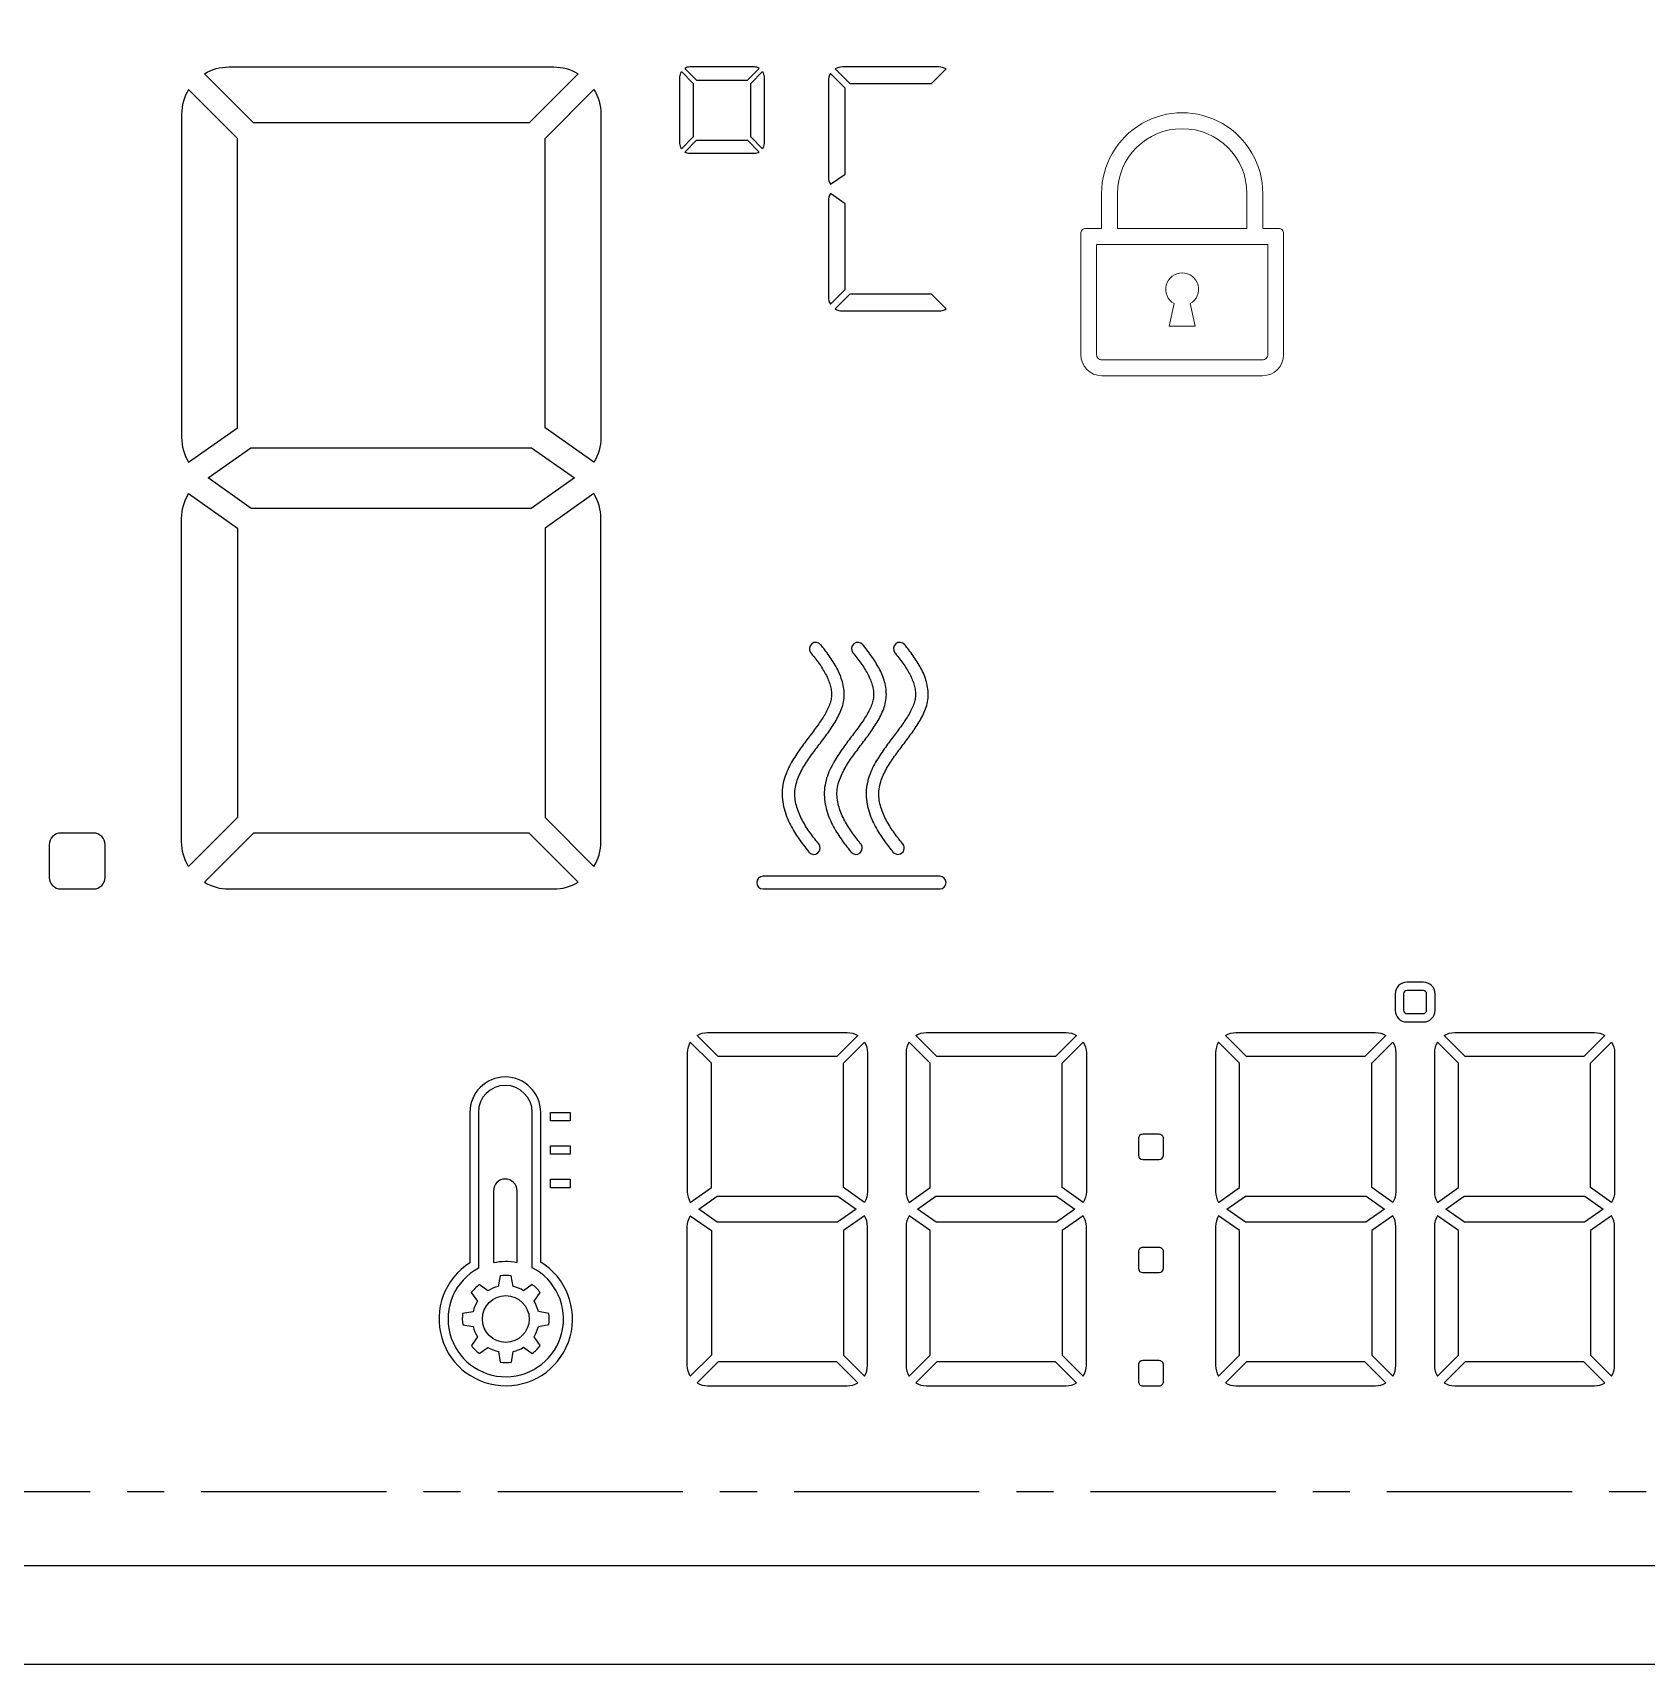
# Model space of a CAD drawing. Header units: millimetres. Extents: x 38 to 574, y 164 to 344.
# Drawn here: x 122.05 to 154.72, y 220.27 to 253.3 of the extents above; entities that cross this region are included whole.
import ezdxf

# ---------------------------------------------------------------- set-up
doc = ezdxf.new("R2010")
doc.units = ezdxf.units.MM
doc.header["$LTSCALE"] = 3
doc.linetypes.add('CENTER', pattern=[2, 1.25, -0.25, 0.25, -0.25])
doc.layers.get('0').update_dxf_attribs({"linetype": 'CONTINUOUS'})
doc.layers.add('DWG', color=7, linetype='CONTINUOUS')

# ---------------------------------------------------------------- blocks, each defined once
blk = doc.blocks.new('DWG')
at = {"layer": 'DWG'}
for points in [[(52.12755004742939, 32.19759675208206), (51.13809605805818, 31.20202759212691), (45.55413332114495, 31.20202759212691), (44.56467933177464, 32.19759675208206, -0.1360630608845372), (45.05637858589944, 32.33392482615932), (51.63585079330551, 32.33392482615932, -0.1360630608845555)], [(54.22064145446984, 32.23856636270415), (54.46049797591604, 31.99723840515662), (54.46049797591604, 30.91891438406998), (54.22064145446984, 30.67758642652228, -0.1390935998260435), (54.19073167634997, 30.78302302747545), (54.19073167634997, 32.13312976175098, -0.1390935998260432)], [(55.79458248774336, 32.30525730067347, 0.1360630608845261), (55.69118631647689, 32.33392482615301), (54.39152674075103, 32.33392482615301, 0.1360630608846109), (54.28813056948547, 32.30525730067347), (54.52774021691494, 32.06416678209274), (55.55496773169671, 32.06416164190205)], [(55.89197658300054, 32.13312976175098), (55.89197658300054, 30.78302302747545, -0.13909359982672), (55.86206680488158, 30.67758642652228), (55.62221028343265, 30.91891438406998), (55.62221028343265, 31.99723840515662), (55.86206680488158, 32.23856636270415, -0.1390935998262089)], [(57.2375743680459, 32.19936564475245, 0.1390935998266014), (57.19536903970584, 32.0505853246687), (57.19536903970584, 30.10804602120714, 0.1390935998260054), (57.2375743680459, 29.95926570112289), (57.53125751428706, 30.16578547818216), (57.53125070108035, 31.90388770984521)], [(59.57692537892126, 32.29347242558703, 0.1360630608846096), (59.43102428463772, 32.33392482616011), (57.47870854119628, 32.33392482616011, 0.1360630608846731), (57.33280744691365, 32.29347242558703), (57.62640646822911, 31.99805885997023), (59.28332635760671, 31.99805885997023)], [(45.23345019013595, 30.88466270529034), (44.24373565361111, 31.88044879529855, 0.1390935998263017), (44.1015000619791, 31.37904630223909), (44.1015000619791, 24.83252153960467, 0.1390935998262438), (44.24373565361111, 24.33111904654504), (45.23347315122646, 25.02710848268168)], [(51.45877918906899, 30.88466270529034), (52.44849372559202, 31.88044879529855, -0.1390935998262949), (52.59072931722494, 31.37904630223909), (52.59072931722585, 24.83252153960467, -0.1390935998262768), (52.44849372559202, 24.33111904654504), (51.45875622797848, 25.02710848268168)], [(55.79458248774336, 30.61089548855296, -0.1360630608845623), (55.69118631647689, 30.58222796307354), (54.39152674075103, 30.58222796307354, -0.1360630608846521), (54.28813056948547, 30.61089548855296), (54.52774021691494, 30.85198600713397), (55.55496773169671, 30.85199114732438)], [(57.2375743680459, 29.77121002391027, 0.1390935998266014), (57.19536903970584, 29.62242970382653), (57.19536903970584, 27.67989040036514, 0.139093599826153), (57.2375743680459, 27.53111008028105), (57.53125070108035, 27.82658801518846), (57.53125751428706, 29.56469024685163)], [(59.28332635760671, 27.73241686506339), (57.62640646822911, 27.73241686506339), (57.33280744691365, 27.43700329944659, 0.1360630608846731), (57.47870854119628, 27.3965508988735), (59.43102428463772, 27.3965508988735, 0.1360630608846096), (59.57692537892126, 27.43700329944659)], [(45.23347315122646, 23.00136578105679), (45.23345019013595, 17.14381155844814), (44.24373565361111, 16.14802546843987, -0.1390935998263017), (44.1015000619791, 16.64942796149933), (44.1015000619791, 23.1959527241338, -0.1390935998263017), (44.24373565361111, 23.69735521719326)], [(51.45875622797848, 23.00136578105679), (51.45877918906899, 17.14381155844814), (52.44849372559202, 16.14802546843987, 0.1390935998262949), (52.59072931722494, 16.64942796149933), (52.59072931722585, 23.1959527241338, 0.1390935998263176), (52.44849372559202, 23.69735521719326)], [(56.81273088576836, 18.35064680262684), (56.8340554360675, 18.38100742048164), (56.85561021052672, 18.41120500329987), (56.87736284309267, 18.44126034922959), (56.89928274198701, 18.4711938964449), (56.92134079334483, 18.50102575608258), (56.94350908812248, 18.53077575399129), (56.9657606681194, 18.560463478793), (56.98806928710928, 18.59010833439584), (57.01040918323451, 18.61972959542163), (57.03275485945414, 18.64934646494657), (57.05508086760892, 18.67897813246032), (57.07736200783529, 18.70864438518004), (57.09957104088244, 18.7383629035424), (57.12168260491489, 18.76815484253649), (57.14366884190076, 18.79803936090798), (57.16550122120771, 18.82803643386023), (57.18714986168925, 18.85816634546279), (57.20858324650635, 18.88844972595371), (57.22976791223846, 18.91890757853128), (57.25066810796034, 18.94956129181185), (57.27124541963622, 18.98043263280556), (57.29145835551026, 19.01154371373372), (57.31126188856069, 19.04291692390217), (57.33060698134977, 19.07457486228139), (57.3494399381816, 19.10654000249826), (57.36770194006931, 19.13883464950845), (57.38532833027875, 19.17148044941359), (57.40224786214549, 19.20449769854594), (57.41838248966087, 19.23790556050625), (57.43364588058648, 19.27171941276453), (57.44794376944719, 19.30595138607509), (57.46117398054594, 19.34061004975899), (57.47322520386479, 19.37569573442431), (57.48397839622794, 19.41120061620666), (57.49330766632283, 19.44710549589678), (57.50108274526337, 19.48337855591518), (57.50718798688831, 19.51996949934932), (57.51158744854092, 19.55680460047142), (57.51428105469859, 19.59380374373472), (57.5152845963994, 19.63088743059643), (57.51462878573511, 19.66797925891564), (57.51235767535763, 19.70500738337574), (57.5085265612579, 19.7419070117445), (57.50319964665141, 19.77862082802983), (57.49644763611013, 19.81509973558519), (57.48834543714383, 19.85130296725151), (57.47897009416829, 19.88719782394628), (57.4683990285921, 19.92275914048747), (57.45670861413328, 19.95796857526489), (57.4439730819422, 19.99281380798652), (57.43026372720487, 20.0272877122697), (57.41564837613532, 20.06138755157571), (57.40019106771797, 20.09511423033348), (57.38395190477877, 20.12847161980733), (57.36698703810634, 20.16146595795925), (57.34934873676139, 20.1941053483099), (57.33108553406691, 20.22639931729822), (57.31224241120344, 20.25835845478406), (57.2928610079689, 20.289994115262), (57.2729798463015, 20.32131817436942), (57.25263455705135, 20.3523428326983), (57.23185810330142, 20.38308045961458), (57.21068099615422, 20.41354346989681), (57.18913149900891, 20.44374422910181), (57.16723582040595, 20.47369498015479), (57.14501829296387, 20.50340778952875), (57.12250162595501, 20.532894395592), (57.09970668282949, 20.56216666940117), (57.0766532373309, 20.59123579356333), (57.05335965080667, 20.62011284442355), (57.03797680760454, 20.63888357923412, 1), (56.83900655891375, 20.47582506456274), (56.85375796000244, 20.45782483961909), (56.87575674673735, 20.43055295159178), (56.89743948444993, 20.40321221440161), (56.91878590901069, 20.37580006508608), (56.93977438929414, 20.34831468948641), (56.96038229422993, 20.32075452319134), (56.98058530311664, 20.29311914816299), (57.00035770205159, 20.26540892109387), (57.01967222109943, 20.23762522106904), (57.0384999720236, 20.2097705933985), (57.05681039739193, 20.18184891167942), (57.07457123972108, 20.15386555314842), (57.0917485363907, 20.12582758712574), (57.10830664990317, 20.09774397115211), (57.12420834329077, 20.06962574885989), (57.13941491245805, 20.04148623943638), (57.15388638818877, 20.01334120457983), (57.16758182230751, 19.98520897069329), (57.18045966324553, 19.95711049502836), (57.19247824530885, 19.9290693131864), (57.20359637737874, 19.90111136563075), (57.21377403708266, 19.8732646360512), (57.22297314591924, 19.84555856765371), (57.23115838778904, 19.81802321892104), (57.23829801100874, 19.79068813870384), (57.24436453197723, 19.76358097125677), (57.24933524231801, 19.73672584687012), (57.25319241754551, 19.71014167326268), (57.25592314339883, 19.68384050693089), (57.25751872095771, 19.65782625196596), (57.25797369096563, 19.63209371912905), (57.25728458514004, 19.60662932176581), (57.25544866024029, 19.58141121472471), (57.25246281203636, 19.55641178771708), (57.2483113478429, 19.53153054617667), (57.24293279786889, 19.506438007886), (57.23628643377378, 19.48085863235247), (57.22839110533732, 19.4547898433562), (57.21928902485888, 19.42829023273532), (57.2090313866529, 19.4014187013488), (57.1976761907963, 19.37423211700195), (57.18528493616213, 19.34678107053782), (57.17192169344798, 19.31911155244933), (57.15765108407777, 19.29126348498443), (57.14253618842395, 19.26326921881747), (57.12663847681688, 19.23515559864677), (57.11001674726413, 19.20694357009756), (57.09272686695567, 19.17864895443518), (57.0748216766433, 19.15028314226964), (57.05635083062498, 19.12185342830514), (57.03736096027478, 19.0933636638365), (57.01789577934142, 19.06481464528952), (56.99799626296954, 19.03620449190498), (56.97770085267621, 19.00752896363861), (56.95704567529356, 18.97878172340711), (56.93606476825062, 18.94995454931131), (56.91479030532173, 18.92103750094969), (56.89325281815491, 18.8920190424256), (56.87148183603767, 18.86288669206857), (56.84950402748291, 18.83362431069224), (56.82729619626207, 18.80414949072457), (56.80505326336697, 18.77466889078039), (56.78260126985879, 18.74489900403478), (56.76006223683635, 18.71494796225448), (56.73744606718083, 18.6847738073929), (56.71477791104189, 18.65435299223657), (56.69208325279669, 18.62366016954337), (56.66938817515711, 18.59266804766571), (56.64671965008165, 18.56134722427532), (56.62410586325859, 18.5296659973759), (56.60157658232038, 18.49759015617349), (56.57916357862996, 18.46508275249198), (56.55690111664626, 18.43210385794157), (56.53482652572256, 18.39861031261864), (56.51298087324085, 18.36455547685574), (56.49140975991213, 18.32988900190367), (56.47016426265782, 18.29455664690101), (56.44930205058427, 18.25850017801548), (56.42888870229581, 18.22165740629873), (56.40899924878158, 18.18396244161789), (56.38971995824886, 18.14534627211975), (56.37115035859551, 18.10573781374643), (56.35340545944928, 18.06506562234449), (56.33661807352746, 18.0232605030003), (56.32094104333282, 17.98025928844601), (56.30654904398671, 17.93601006652358), (56.29363945995647, 17.89047910712492), (56.28243256755104, 17.84366349140674), (56.27319637968503, 17.79576009442559), (56.26615494531961, 17.74723930506389), (56.26137552725868, 17.6984927767665), (56.25884906122701, 17.6497232820833), (56.25853281611853, 17.60111274660693), (56.26035561296885, 17.55282871113468), (56.26422269679279, 17.50501844717883), (56.2700214932911, 17.45780604285272), (56.2776275158767, 17.41129111288751), (56.28691004915618, 17.3655484994527), (56.29773677267531, 17.32063099813394), (56.30997748627215, 17.27657196736794), (56.32350186036456, 17.23340314790539), (56.33820364799067, 17.19108963530186), (56.35396877182211, 17.14963803810991), (56.37069645480824, 17.10903053137184), (56.38829498239738, 17.06924227440004), (56.40668132751671, 17.03024373303685), (56.42578065127418, 16.99200235103609), (56.44552545231818, 16.95448427906166), (56.46585521716315, 16.91765469982761), (56.48671559126433, 16.88147887881576), (56.5080577684048, 16.84592261499097), (56.52983788887468, 16.81095260186856), (56.55201647875037, 16.77653668093615), (56.57455794981888, 16.74264398946616), (56.59743014326068, 16.70924505260024), (56.62060392636977, 16.67631181887566), (56.64405283485121, 16.64381765971513), (56.66775275731743, 16.61173734242414), (56.69168165729752, 16.58004698551065), (56.71581932905974, 16.54872400179028), (56.74014718297349, 16.51774703431204), (56.76464805673731, 16.48709588854859), (56.78930604936522, 16.45675146306922), (56.80144300976917, 16.4420425496013, 1), (56.99986434880242, 16.60576857467822), (56.988341875076, 16.61973278509953), (56.96494468882338, 16.64852564692836), (56.9417796549651, 16.67750562683608), (56.91886458775025, 16.70668367494306), (56.89621853430344, 16.73607101480223), (56.87386189819426, 16.76567913628833), (56.85181657446537, 16.795519781591), (56.83010609680514, 16.82560492253094), (56.80875579755138, 16.85594672697908), (56.78779298088011, 16.8865575117448), (56.76724710926101, 16.91744967870272), (56.74715000270498, 16.94863563029202), (56.72753604896934, 16.98012766085844), (56.70844242660496, 17.01193781169968), (56.68990932583893, 17.04407770204097), (56.67198017830742, 17.07655830202242), (56.65470187382925, 17.10938966201297), (56.63812492297257, 17.14258065443448), (56.62230378740605, 17.17613823239873), (56.60729669217835, 17.2100675573559), (56.59316589576065, 17.24437095796333), (56.57997762255491, 17.27904718343427), (56.56780162796531, 17.31409115997138), (56.55671579844966, 17.34947632231945), (56.54678496057477, 17.38522122297474), (56.53809176768755, 17.42128721304306), (56.53071367432403, 17.45764509751922), (56.52472687410136, 17.4942576095076), (56.52020424195689, 17.5310797910609), (56.51721330784767, 17.56805787472587), (56.51581376805188, 17.60513026113767), (56.51605511636444, 17.64222829156529), (56.51797440902374, 17.67927724927813), (56.52159443677101, 17.71619885412582), (56.52692244883474, 17.75291287255214), (56.53394601983746, 17.78934055406683), (56.54258291974475, 17.82542029610602), (56.55270295088758, 17.86111274955908), (56.56417792677439, 17.89639337613261), (56.5768854379794, 17.93124936664839), (56.59071055850109, 17.96567764607386), (56.60554666463577, 17.99968273922326), (56.62129568072578, 18.03327496845151), (56.63786792122846, 18.0664689517626), (56.65518167492519, 18.09928238897487), (56.67316263978682, 18.13173510443693), (56.69174328604367, 18.16384830946498), (56.71086219816334, 18.19564404397613), (56.73046342952694, 18.22714476374506), (56.75049588893944, 18.25837304204174), (56.77091276960982, 18.28935136098175), (56.79167102398605, 18.32010197080115)], [(58.03827527062276, 19.34678107053782), (58.02491202790952, 19.31911155244933), (58.0106414185384, 19.29126348498443), (57.99552652288548, 19.26326921881747), (57.97962881127751, 19.23515559864677), (57.96300708172475, 19.20694357009756), (57.9457172014163, 19.17864895443518), (57.92781201110483, 19.15028314226964), (57.90934116508652, 19.12185342830514), (57.89035129473632, 19.0933636638365), (57.87088611380113, 19.06481464528952), (57.85098659743107, 19.03620449190498), (57.83069118713775, 19.00752896363861), (57.81003600975509, 18.97878172340711), (57.78905510271215, 18.94995454931131), (57.76778063978236, 18.92103750094969), (57.74624315261644, 18.8920190424256), (57.72447217049921, 18.86288669206857), (57.70249436194445, 18.83362431069224), (57.6802865307227, 18.80414949072457), (57.65804359782942, 18.77466889078039), (57.63559160432033, 18.74489900403478), (57.61305257129698, 18.71494796225448), (57.59043640164236, 18.6847738073929), (57.56776824550252, 18.65435299223657), (57.54507358725823, 18.62366016954337), (57.52237850961865, 18.59266804766571), (57.49970998454228, 18.56134722427532), (57.47709619772013, 18.5296659973759), (57.454566916781, 18.49759015617349), (57.43215391309241, 18.46508275249198), (57.40989145110689, 18.43210385794157), (57.38781686018228, 18.39861031261864), (57.36597120770239, 18.36455547685574), (57.34440009437458, 18.32988900190367), (57.32315459711936, 18.29455664690101), (57.3022923850458, 18.25850017801548), (57.28187903675826, 18.22165740629873), (57.26198958324221, 18.18396244161789), (57.24271029270858, 18.14534627211975), (57.22414069305614, 18.10573781374643), (57.20639579391081, 18.06506562234449), (57.18960840798809, 18.0232605030003), (57.17393137779436, 17.98025928844601), (57.15953937844824, 17.93601006652358), (57.14662979441891, 17.89047910712492), (57.13542290201167, 17.84366349140674), (57.12618671414566, 17.79576009442559), (57.11914527978115, 17.74723930506389), (57.11436586172022, 17.6984927767665), (57.11183939568855, 17.6497232820833), (57.11152315058007, 17.60111274660693), (57.11334594742948, 17.55282871113468), (57.11721303125341, 17.50501844717883), (57.12301182775263, 17.45780604285272), (57.13061785033824, 17.41129111288751), (57.1399003836168, 17.3655484994527), (57.15072710713685, 17.32063099813394), (57.16296782073459, 17.27657196736794), (57.1764921948261, 17.23340314790539), (57.19119398245039, 17.19108963530186), (57.20695910628183, 17.14963803810991), (57.22368678926978, 17.10903053137184), (57.24128531685892, 17.06924227440004), (57.25967166197825, 17.03024373303685), (57.27877098573481, 16.99200235103609), (57.29851578677972, 16.95448427906166), (57.31884555162469, 16.91765469982761), (57.33970592572496, 16.88147887881576), (57.36104810286542, 16.84592261499097), (57.3828282233344, 16.81095260186856), (57.405006813211, 16.77653668093615), (57.42754828428042, 16.74264398946616), (57.45042047772131, 16.70924505260024), (57.4735942608304, 16.67631181887566), (57.49704316931184, 16.64381765971513), (57.52074309177897, 16.61173734242414), (57.54467199175906, 16.58004698551065), (57.56880966352037, 16.54872400179028), (57.59313751743503, 16.51774703431204), (57.61763839119885, 16.48709588854859), (57.64229638382585, 16.45675146306922), (57.65443334423071, 16.4420425496013, 1), (57.85285468326214, 16.60576857467822), (57.84133220953754, 16.61973278509953), (57.81793502328492, 16.64852564692836), (57.79476998942573, 16.67750562683608), (57.7718549222127, 16.70668367494306), (57.74920886876407, 16.73607101480223), (57.7268522326558, 16.76567913628833), (57.70480690892782, 16.795519781591), (57.68309643126668, 16.82560492253094), (57.66174613201292, 16.85594672697908), (57.64078331534165, 16.8865575117448), (57.62023744372254, 16.91744967870272), (57.60014033716561, 16.94863563029202), (57.58052638342906, 16.98012766085844), (57.5614327610665, 17.01193781169968), (57.54289966030137, 17.04407770204097), (57.52497051276896, 17.07655830202242), (57.50769220828988, 17.10938966201297), (57.4911152574341, 17.14258065443448), (57.47529412186759, 17.17613823239873), (57.46028702663989, 17.2100675573559), (57.44615623022219, 17.24437095796333), (57.43296795701735, 17.27904718343427), (57.42079196242503, 17.31409115997138), (57.40970613291211, 17.34947632231945), (57.39977529503631, 17.38522122297474), (57.39108210214908, 17.42128721304306), (57.38370400878557, 17.45764509751922), (57.37771720856381, 17.4942576095076), (57.37319457641752, 17.5310797910609), (57.37020364230921, 17.56805787472587), (57.36880410251342, 17.60513026113767), (57.36904545082416, 17.64222829156529), (57.37096474348436, 17.67927724927813), (57.37458477123346, 17.71619885412582), (57.37991278329628, 17.75291287255214), (57.386936354299, 17.78934055406683), (57.39557325420628, 17.82542029610602), (57.40569328534912, 17.86111274955908), (57.41716826123593, 17.89639337613261), (57.42987577244185, 17.93124936664839), (57.44370089296262, 17.96567764607386), (57.4585369990973, 17.99968273922326), (57.47428601518732, 18.03327496845151), (57.49085825569091, 18.0664689517626), (57.50817200938673, 18.09928238897487), (57.52615297424836, 18.13173510443693), (57.54473362050521, 18.16384830946498), (57.56385253262397, 18.19564404397613), (57.58345376398847, 18.22714476374506), (57.60348622340007, 18.25837304204174), (57.62390310407136, 18.28935136098175), (57.64466135844759, 18.32010197080115), (57.66572122022899, 18.35064680262684), (57.68704577052904, 18.38100742048164), (57.70860054498826, 18.41120500329987), (57.7303531775533, 18.44126034922959), (57.75227307644855, 18.4711938964449), (57.77433112780636, 18.50102575608258), (57.79649942258311, 18.53077575399129), (57.81875100258185, 18.560463478793), (57.84105962156991, 18.59010833439584), (57.86339951769696, 18.61972959542163), (57.88574519391477, 18.64934646494657), (57.90807120207046, 18.67897813246032), (57.93035234229683, 18.70864438518004), (57.95256137534398, 18.7383629035424), (57.97467293937552, 18.76815484253649), (57.9966591763623, 18.79803936090798), (58.01849155566833, 18.82803643386023), (58.04014019615079, 18.85816634546279), (58.06157358096698, 18.88844972595371), (58.0827582467, 18.91890757853128), (58.10365844242187, 18.94956129181185), (58.12423575409593, 18.98043263280556), (58.1444486899718, 19.01154371373372), (58.16425222302223, 19.04291692390217), (58.1835973158104, 19.07457486228139), (58.20243027264314, 19.10654000249826), (58.22069227453085, 19.13883464950845), (58.23831866474029, 19.17148044941359), (58.25523819660611, 19.20449769854594), (58.27137282412241, 19.23790556050625), (58.28663621504711, 19.27171941276453), (58.30093410390873, 19.30595138607509), (58.31416431500747, 19.34061004975899), (58.32621553832541, 19.37569573442431), (58.33696873068857, 19.41120061620666), (58.34629800078437, 19.44710549589678), (58.35407307972491, 19.48337855591518), (58.36017832134894, 19.51996949934932), (58.36457778300155, 19.55680460047142), (58.36727138915921, 19.59380374373472), (58.36827493086184, 19.63088743059643), (58.36761912019665, 19.66797925891564), (58.36534800981826, 19.70500738337574), (58.36151689571852, 19.7419070117445), (58.35618998111295, 19.77862082802983), (58.34943797056985, 19.81509973558519), (58.34133577160446, 19.85130296725151), (58.33196042862892, 19.88719782394628), (58.32138936305364, 19.92275914048747), (58.30969894859572, 19.95796857526489), (58.29696341640465, 19.99281380798652), (58.28325406166641, 20.0272877122697), (58.26863871059595, 20.06138755157571), (58.25318140217951, 20.09511423033348), (58.23694223924031, 20.12847161980733), (58.21997737256788, 20.16146595795925), (58.20233907122201, 20.1941053483099), (58.18407586852754, 20.22639931729822), (58.16523274566498, 20.25835845478406), (58.14585134243043, 20.289994115262), (58.12597018076303, 20.32131817436942), (58.1056248915138, 20.3523428326983), (58.08484843776296, 20.38308045961458), (58.06367133061576, 20.41354346989681), (58.04212183346954, 20.44374422910181), (58.02022615486658, 20.47369498015479), (57.99800862742541, 20.50340778952875), (57.97549196041655, 20.532894395592), (57.95269701729012, 20.56216666940117), (57.92964357179062, 20.59123579356333), (57.90634998526821, 20.62011284442355), (57.89096714206607, 20.63888357923412, 1), (57.69199689337529, 20.47582506456274), (57.70674829446398, 20.45782483961909), (57.72874708119889, 20.43055295159178), (57.75042981891056, 20.40321221440161), (57.77177624347223, 20.37580006508608), (57.79276472375568, 20.34831468948641), (57.81337262869147, 20.32075452319134), (57.83357563757909, 20.29311914816299), (57.85334803651313, 20.26540892109387), (57.87266255556096, 20.23762522106904), (57.89149030648332, 20.2097705933985), (57.90980073185256, 20.18184891167942), (57.92756157418262, 20.15386555314842), (57.94473887085314, 20.12582758712574), (57.9612969843638, 20.09774397115211), (57.97719867775231, 20.06962574885989), (57.99240524691868, 20.04148623943638), (58.00687672264939, 20.01334120457983), (58.02057215676905, 19.98520897069329), (58.03344999770707, 19.95711049502836), (58.04546857976948, 19.9290693131864), (58.05658671184028, 19.90111136563075), (58.0667643715442, 19.8732646360512), (58.07596348037987, 19.84555856765371), (58.08414872225148, 19.81802321892104), (58.09128834546937, 19.79068813870384), (58.09735486643876, 19.76358097125677), (58.10232557677864, 19.73672584687012), (58.10618275200704, 19.71014167326268), (58.10891347785946, 19.68384050693089), (58.11050905541742, 19.65782625196596), (58.11096402542717, 19.63209371912905), (58.11027491960067, 19.60662932176581), (58.10843899470183, 19.58141121472471), (58.10545314649789, 19.55641178771708), (58.10130168230535, 19.53153054617667), (58.09592313233043, 19.506438007886), (58.08927676823441, 19.48085863235247), (58.08138143979704, 19.4547898433562), (58.07227935932042, 19.42829023273532), (58.06202172111443, 19.4014187013488), (58.05066652525784, 19.37423211700195)], [(58.51389233400459, 18.35082938750747), (58.53521688430556, 18.38119000536273), (58.55677165876386, 18.41138758818084), (58.5785242913289, 18.4414429341104), (58.60044419022324, 18.47137648132582), (58.62250224158106, 18.50120834096339), (58.64467053635872, 18.53095833887204), (58.66692211635745, 18.56064606367374), (58.68923073534552, 18.59029091927692), (58.71157063147166, 18.61991218030244), (58.73391630769038, 18.64952904982738), (58.75624231584516, 18.67916071734146), (58.77852345607243, 18.70882697006084), (58.80073248911958, 18.73854548842331), (58.82284405315113, 18.76833742741758), (58.84483029013791, 18.79822194578878), (58.86666266944394, 18.82821901874115), (58.8883113099273, 18.8583489303436), (58.90974469474349, 18.88863231083451), (58.9309293604756, 18.91909016341225), (58.95182955619839, 18.94974387669259), (58.97240686787245, 18.98061521768653), (58.9926198037474, 19.01172629861463), (59.01242333679784, 19.0430995087828), (59.03176842958692, 19.07475744716237), (59.05060138641784, 19.10672258737907), (59.06886338830554, 19.13901723438903), (59.0864897785159, 19.17166303429451), (59.10340931038081, 19.20468028342702), (59.11954393789802, 19.23808814538705), (59.13480732882272, 19.27190199764533), (59.14910521768525, 19.3061339709559), (59.16233542878308, 19.34079263463991), (59.17438665210102, 19.37587831930523), (59.18513984446508, 19.41138320108757), (59.19446911455998, 19.44728808077741), (59.20224419350052, 19.48356114079598), (59.20834943512455, 19.5201520842304), (59.21274889677807, 19.5569871853524), (59.21544250293573, 19.59398632861587), (59.21644604463563, 19.63107001547735), (59.21579023397226, 19.66816184379661), (59.21351912359387, 19.70518996825655), (59.20968800949504, 19.74208959662548), (59.20436109488855, 19.77880341291075), (59.19760908434637, 19.81528232046617), (59.18950688538007, 19.85148555213249), (59.18013154240543, 19.8873804088272), (59.16956047682925, 19.9229417253681), (59.15787006237042, 19.9581511601458), (59.14513453018026, 19.99299639286744), (59.13142517544293, 20.02747029715033), (59.11680982437156, 20.06157013645662), (59.10135251595511, 20.09529681521423), (59.08511335301591, 20.12865420468813), (59.06814848634349, 20.16164854284017), (59.05051018499853, 20.19428793319082), (59.03224698230315, 20.22658190217902), (59.01340385944059, 20.25854103966469), (58.99402245620604, 20.29017670014298), (58.97414129453864, 20.32150075925006), (58.9537960052885, 20.35252541757905), (58.93301955153765, 20.38326304449549), (58.91184244439137, 20.41372605477761), (58.89029294724514, 20.44392681398256), (58.86839726864309, 20.47387756503559), (58.8461797412001, 20.50359037440984), (58.82366307419215, 20.53307698047291), (58.80086813106573, 20.56234925428197), (58.77781468556623, 20.59141837844408), (58.75452109904381, 20.62029542930418), (58.73913825584168, 20.63906616411504, 1), (58.54016800715181, 20.47600764944349), (58.55491940823958, 20.45800742450001), (58.57691819497541, 20.43073553647275), (58.59860093268526, 20.40339479928235), (58.61994735724784, 20.37598264996734), (58.64093583753129, 20.34849727436699), (58.66154374246798, 20.32093710807209), (58.68174675135378, 20.29330173304396), (58.70151915028964, 20.26559150597478), (58.72083366933657, 20.23780780594996), (58.73966142025893, 20.20995317827931), (58.75797184562907, 20.1820314965604), (58.77573268795913, 20.15404813802968), (58.79290998462875, 20.12601017200637), (58.80946809814031, 20.09792655603292), (58.82536979152792, 20.0698083337407), (58.84057636069429, 20.0416688243173), (58.85504783642591, 20.01352378946063), (58.86874327054556, 19.98539155557421), (58.88162111148267, 19.95729307990916), (58.89363969354599, 19.92925189806721), (58.9047578256168, 19.9012939505115), (58.9149354853198, 19.87344722093212), (58.92413459415638, 19.8457411525348), (58.93231983602618, 19.81820580380179), (58.93945945924497, 19.79087072358448), (58.94552598021437, 19.76376355613803), (58.95049669055425, 19.73690843175109), (58.95435386578174, 19.71032425814366), (58.95708459163416, 19.68402309181198), (58.95868016919394, 19.65800883684688), (58.95913513920186, 19.63227630400968), (58.95844603337719, 19.60681190664678), (58.95661010847653, 19.58159379960534), (58.95362426027441, 19.55659437259783), (58.94947279608095, 19.53171313105764), (58.94409424610603, 19.50662059276681), (58.93744788201002, 19.48104121723338), (58.92955255357356, 19.454972428237), (58.92045047309603, 19.42847281761624), (58.91019283489004, 19.40160128622972), (58.89883763903345, 19.37441470188304), (58.88644638439837, 19.34696365541862), (58.87308314168604, 19.31929413733042), (58.85881253231491, 19.29144606986523), (58.84369763666109, 19.26345180369827), (58.82779992505402, 19.23533818352757), (58.81117819550036, 19.20712615497871), (58.79388831519191, 19.17883153931626), (58.77598312488135, 19.15046572715056), (58.75751227886212, 19.12203601318595), (58.73852240851193, 19.09354624871725), (58.71905722757765, 19.06499723017026), (58.69915771120668, 19.0363870767859), (58.67886230091244, 19.00771154851958), (58.65820712353161, 18.97896430828803), (58.63722621648776, 18.95013713419223), (58.61595175355887, 18.92122008583033), (58.59441426639205, 18.89220162730652), (58.57264328427482, 18.86306927694937), (58.55066547572005, 18.83380689557322), (58.5284576444983, 18.80433207560537), (58.50621471160412, 18.77485147566114), (58.48376271809593, 18.74508158891587), (58.46122368507349, 18.71513054713512), (58.43860751541797, 18.68495639227399), (58.41593935927904, 18.65453557711737), (58.39324470103475, 18.62384275442429), (58.37054962339334, 18.59285063254646), (58.34788109831879, 18.5615298091563), (58.32526731149574, 18.5298485822567), (58.30273803055661, 18.4977727410544), (58.28032502686801, 18.46526533737278), (58.2580625648834, 18.43228644282254), (58.2359879739588, 18.39879289749945), (58.21414232147799, 18.36473806173638), (58.19257120814927, 18.33007158678475), (58.17132571089496, 18.29473923178193), (58.15046349882141, 18.25868276289611), (58.13005015053386, 18.22183999117948), (58.11016069701782, 18.18414502649864), (58.09088140648419, 18.14552885700056), (58.07231180683175, 18.10592039862706), (58.05456690768551, 18.06524820722541), (58.03777952176461, 18.02344308788111), (58.02210249156997, 17.98044187332681), (58.00771049222294, 17.93619265140421), (57.99480090819361, 17.89066169200584), (57.98359401578728, 17.84384607628772), (57.97435782792218, 17.79594267930651), (57.96731639355676, 17.74742188994486), (57.96253697549582, 17.69867536164725), (57.96001050946415, 17.64990586696445), (57.95969426435568, 17.60129533148785), (57.961517061206, 17.55301129601548), (57.96538414502993, 17.50520103205957), (57.97118294152915, 17.45798862773336), (57.97878896411294, 17.41147369776826), (57.98807149739241, 17.36573108433333), (57.99889822091245, 17.32081358301457), (58.0111389345102, 17.27675455224869), (58.02466330860261, 17.2335857327862), (58.0393650962269, 17.19127222018278), (58.05513022005835, 17.14982062299089), (58.07185790304538, 17.10921311625293), (58.08945643063544, 17.06942485928101), (58.10784277575294, 17.03042631791783), (58.12694209951133, 16.9921849359169), (58.14668690055532, 16.95466686394241), (58.16701666539939, 16.91783728470858), (58.18787703950147, 16.88166146369673), (58.20921921664103, 16.84610519987194), (58.23099933711092, 16.81113518674954), (58.25317792698752, 16.77671926581695), (58.27571939805694, 16.74282657434708), (58.29859159149782, 16.70942763748104), (58.32176537460691, 16.67649440375641), (58.34521428308835, 16.64400024459576), (58.36891420555366, 16.61191992730494), (58.39284310553558, 16.58022957039157), (58.41698077729689, 16.54890658667108), (58.44130863120972, 16.51792961919278), (58.46580950497537, 16.48727847342957), (58.49046749760237, 16.45693404794986), (58.50260445800723, 16.44222513448204, 1), (58.70102579703871, 16.60595115955903), (58.68950332331224, 16.61991536998016), (58.66610613705961, 16.64870823180934), (58.64294110320225, 16.67768821171688), (58.62002603598739, 16.70686625982404), (58.59737998253968, 16.73625359968304), (58.57502334643141, 16.7658617211689), (58.55297802270252, 16.79570236647209), (58.53126754504228, 16.82578750741192), (58.50991724578853, 16.85612931186006), (58.48895442911726, 16.8867400966256), (58.46840855749815, 16.9176322635837), (58.44831145094213, 16.94881821517276), (58.42869749720558, 16.98031024573942), (58.40960387484211, 17.01212039658066), (58.39107077407698, 17.04426028692177), (58.37314162654457, 17.07674088690322), (58.35586332206549, 17.10957224689372), (58.33928637121062, 17.1427632393154), (58.3234652356432, 17.17632081727947), (58.3084581404155, 17.21025014223699), (58.29432734399779, 17.24455354284424), (58.28113907079296, 17.27922976831553), (58.26896307620154, 17.31427374485202), (58.2578772466868, 17.34965890720071), (58.247946408811, 17.38540380785565), (58.23925321592469, 17.42146979792386), (58.23187512256209, 17.45782768239985), (58.22588832233942, 17.4944401943884), (58.22136569019312, 17.53126237594154), (58.21837475608481, 17.5682404596065), (58.21697521628903, 17.60531284601848), (58.21721656460068, 17.64241087644609), (58.21913585726088, 17.67945983415905), (58.22275588500725, 17.71638143900674), (58.22808389707097, 17.75309545743312), (58.23510746807369, 17.78952313894808), (58.24374436798189, 17.82560288098699), (58.25386439912472, 17.86129533443989), (58.26533937501245, 17.89657596101335), (58.27804688621654, 17.93143195152919), (58.29187200673732, 17.96586023095466), (58.30670811287382, 17.99986532410401), (58.32245712896292, 18.03345755333231), (58.33902936946561, 18.06665153664358), (58.35634312316324, 18.09946497385579), (58.37432408802306, 18.1319176893179), (58.39290473428082, 18.16403089434607), (58.41202364639958, 18.19582662885693), (58.43162487776317, 18.22732734862586), (58.45165733717658, 18.25855562692254), (58.47207421784697, 18.28953394586256), (58.4928324722232, 18.32028455568212)], [(42.31688032590318, 16.82658075356647), (41.65660693938389, 16.82658075356647, 0.4142135623730774), (41.42079501562785, 16.59076882981014), (41.42079501562785, 15.93049544329091, 0.4142135623728834), (41.65660693938389, 15.69468351953424), (42.31688032590318, 15.69468351953424, 0.4142135623729364), (42.55269224966014, 15.93049544329091), (42.55269224966014, 16.59076882981014, 0.4142135623730951)], [(51.13809605805818, 16.82644667161134), (45.55413332114495, 16.82644667161134), (44.56467933177464, 15.83087751165624, 0.1360630608844277), (45.05637858589944, 15.69454943757893), (51.63585079330551, 15.69454943757893, 0.1360630608844461), (52.12755004742939, 15.83087751165624)], [(59.44790832436411, 15.69454795977634, 1), (59.44790832436411, 15.95258280779211), (55.873110026625, 15.95258280779211, 1), (55.873110026625, 15.69454795977634)], [(69.47537756403653, 13.57246340394443, 0.4142135623729895), (69.23886527277682, 13.80897569520562), (68.90522854333813, 13.80897569520562, 0.4142135623731656), (68.66871625208023, 13.57246340394533), (68.66871625208023, 13.23882667450931, 0.414213562372356), (68.90522854333904, 13.00231438324857), (69.23886527277864, 13.00231438324846, 0.4142135623727431), (69.47537756403653, 13.23882667450869)], [(68.83867414000451, 13.57246340394533), (68.83867414000451, 13.23882667450823, 0.4142135623720946), (68.90522854333904, 13.17227227117371), (69.23886527277682, 13.17227227117354, 0.4142135623715941), (69.30541967611043, 13.23882667450869), (69.30541967611043, 13.57246340394533, 0.4142135623733453), (69.23886527277682, 13.63901780728037), (68.90522854333904, 13.63901780728025, 0.4142135623728448)], [(54.33864176325915, 12.3794961238255), (54.33864176325915, 9.566045838522882, 0.1390935998263853), (54.39976927447697, 9.350561892719838), (54.82512125067842, 9.649671992912602), (54.82511138286554, 12.16702863575853), (54.39976927447697, 12.59498006962781, 0.1390935998263352)], [(57.78793637989293, 12.73127834113086), (57.36270624488043, 12.3034201356441), (54.96292893937607, 12.3034201356441), (54.53769880436266, 12.73127834113086, -0.1360630608844148), (54.7490126627772, 12.78986702334214), (57.57662252147929, 12.78986702334214, -0.136063060884534)], [(57.92586590977862, 12.59498006962781, -0.1390935998263552), (57.98699342099553, 12.3794961238255), (57.98699342099735, 9.566045838522882, -0.139093599826435), (57.92586590977862, 9.350561892719838), (57.50051393357808, 9.649671992912602), (57.50052380139186, 12.16702863575853)], [(58.82954602284826, 12.59498006962781, 0.1390935998261462), (58.76841851163135, 12.37949612382516), (58.76841851163135, 9.566045838522598, 0.1390935998264656), (58.82954602284826, 9.350561892719668), (59.25489799904972, 9.649671992912147), (59.25488813123684, 12.16702863575807)], [(61.79248299325172, 12.30342013564393), (59.39270568774737, 12.30342013564393), (58.96747555273396, 12.73127834113052, -0.13606306088434), (59.17878941115032, 12.78986702334214), (62.00639926985059, 12.78986702334214, -0.1360630608843841), (62.21771312826604, 12.73127834113052)], [(62.35564265815083, 12.59498006962781, -0.1390935998261288), (62.41677016936865, 12.37949612382516), (62.41677016936865, 9.566045838522598, -0.139093599826452), (62.35564265815083, 9.350561892719668), (61.93029068195028, 9.649671992912147), (61.93030054976407, 12.16702863575807)], [(65.09411021622054, 12.59498006962781, 0.1390935998261288), (65.03298270500272, 12.37949612382516), (65.03298270500272, 9.566045838522598, 0.139093599826452), (65.09411021622054, 9.350561892719668), (65.519462192422, 9.649671992912147), (65.51945232460821, 12.16702863575807)], [(68.057047186624, 12.30342013564393), (65.65726988112056, 12.30342013564393), (65.23203974610624, 12.73127834113052, -0.1360630608843841), (65.44335360452169, 12.78986702334214), (68.27096346322287, 12.78986702334214, -0.1360630608844761), (68.4822773216365, 12.73127834113052)], [(68.6202068515222, 12.59498006962781, -0.1390935998261462), (68.68133436273911, 12.37949612382516), (68.68133436274002, 9.566045838522598, -0.139093599826452), (68.6202068515222, 9.350561892719668), (68.19485487532165, 9.649671992912147), (68.19486474313635, 12.16702863575807)], [(69.52388696459184, 12.59498006962781, 0.1390935998263787), (69.46275945337584, 12.37949612382471), (69.46275945337584, 9.566045838522598, 0.1390935998263787), (69.52388696459184, 9.350561892719497), (69.9492389407933, 9.649671992911976), (69.94922907298042, 12.1670286357579)], [(72.4868239349953, 12.30342013564359), (70.08704662949185, 12.30342013564359), (69.66181649447844, 12.73127834113052, -0.1360630608844148), (69.87313035289299, 12.7898670233418), (72.70074021159417, 12.7898670233418, -0.136063060884371), (72.91205407000962, 12.73127834113052)], [(73.04998359989531, 12.59498006962781, -0.1390935998263613), (73.11111111111222, 12.37949612382471), (73.11111111111222, 9.566045838522598, -0.1390935998263613), (73.04998359989531, 9.350561892719497), (72.62463162369477, 9.649671992911976), (72.62464149150674, 12.1670286357579)], [(49.93747046161025, 8.130192213828366, 3.486321556819798), (51.3700971418466, 8.142182842134787), (51.3700971418466, 11.17288057884696, 1), (49.93747049697686, 11.17288057884696)], [(50.10856646390221, 8.018960889129858, 4.039611089484819), (51.19900117491397, 8.02907775297291), (51.19900117491397, 11.17288057884696, 1), (50.10856646390857, 11.17288057884696)], [(63.47025893314367, 10.64111623096352), (63.47025893314367, 10.30747950152653, 0.4142135623729055), (63.55805807246816, 10.21968036220125), (63.89169480190594, 10.21968036220125, 0.4142135623729055), (63.97949394123043, 10.30747950152653), (63.97949394123043, 10.64111623096352, 0.4142135623733797), (63.89169480190594, 10.72891537028909), (63.55805807246816, 10.72891537028909, 0.4142135623733797)], [(50.41448765393488, 8.13222991243623, -0.1032393114943288), (50.89202986888813, 8.136452393889783), (50.89202986888813, 9.58473667886284, 1), (50.41448765393125, 9.58473667886284)], [(54.82511138286554, 6.261727276472925), (54.39976927447697, 5.833775842602734, -0.1390935998261736), (54.33864176325915, 6.049259788406118), (54.33864176325915, 8.86271007370857, -0.139093599826452), (54.39976927447697, 9.0781940195115), (54.82512125067842, 8.77908391931902)], [(57.50051393357808, 8.77908391931902), (57.50052380139186, 6.261727276472925), (57.92586590977862, 5.833775842602734, 0.1390935998261963), (57.98699342099553, 6.049259788406118), (57.98699342099735, 8.86271007370857, 0.1390935998265048), (57.92586590977862, 9.0781940195115)], [(58.82954602284826, 9.07819401951133, 0.1390935998264656), (58.76841851163135, 8.8627100737084), (58.76841851163135, 6.049259788405834, 0.1390935998263613), (58.82954602284826, 5.833775842602734), (59.25488813123684, 6.261727276472641), (59.25489799904972, 8.77908391931868)], [(61.93029068195028, 8.77908391931868), (61.93030054976407, 6.261727276472641), (62.35564265815083, 5.833775842602734, 0.1390935998263502), (62.41677016936865, 6.049259788405834), (62.41677016936865, 8.8627100737084, 0.139093599826452), (62.35564265815083, 9.07819401951133)], [(65.09411021622054, 9.07819401951133, 0.139093599826452), (65.03298270500272, 8.8627100737084), (65.03298270500272, 6.049259788405834, 0.1390935998263504), (65.09411021622054, 5.833775842602734), (65.51945232460821, 6.261727276472641), (65.519462192422, 8.77908391931868)], [(68.19485487532165, 8.77908391931868), (68.19486474313635, 6.261727276472641), (68.6202068515222, 5.833775842602734, 0.1390935998263613), (68.68133436273911, 6.049259788405834), (68.68133436274002, 8.8627100737084, 0.139093599826452), (68.6202068515222, 9.07819401951133)], [(69.52388696459184, 9.078194019510875, 0.1390935998263787), (69.46275945337584, 8.862710073707774), (69.46275945337584, 6.049259788405664, 0.1390935998260722), (69.52388696459184, 5.833775842602108), (69.94922907298042, 6.26172727647247), (69.9492389407933, 8.779083919318396)], [(72.62463162369477, 8.779083919318396), (72.62464149150674, 6.26172727647247), (73.04998359989531, 5.833775842602108, 0.1390935998260917), (73.11111111111222, 6.049259788405664), (73.11111111111222, 8.862710073707774, 0.1390935998263613), (73.04998359989531, 9.078194019510875)], [(63.97949394123043, 8.017083764870563), (63.97949394123043, 8.350720494307211, 0.4142135623731898), (63.89169480190594, 8.438519633632666), (63.55805807246816, 8.438519633632666, 0.4142135623731898), (63.47025893314367, 8.350720494307211), (63.47025893314367, 8.017083764870563, 0.4142135623727158), (63.55805807246816, 7.929284625544824), (63.89169480190594, 7.929284625544824, 0.4142135623727158)], [(50.00315332343052, 7.138931245009928), (49.79074983705414, 7.102221064903574, 0.06473238158857425), (49.79113304409566, 6.875371755180083), (50.00365934383717, 6.839379391169814, 0.08497112354860728), (50.0914084558035, 6.628542367728187), (49.9671745275291, 6.452392404871773, 0.06473238158833856), (50.12785218104182, 6.292256687957263), (50.30358141343186, 6.417085031021202, 0.08497112354807992), (50.51471369454794, 6.330048734135971), (50.55142387465457, 6.117645247759526, 0.06473238158804046), (50.77827318437812, 6.118028454801617), (50.81426554838617, 6.330554754542618, 0.08497112354800031), (51.02510257182712, 6.418303866508666), (51.20125253468541, 6.294069938236532, 0.06473238158784334), (51.36138825159833, 6.45474759174715), (51.23655990853422, 6.630476824136849, 0.0849711235479189), (51.32359620541956, 6.841609105251734), (51.53599969179777, 6.8783192853586, 0.0647323815883321), (51.53561648475716, 7.105168595081125), (51.32309018501292, 7.14116095909111, 0.08497112354857127), (51.23534107304567, 7.351997982532737), (51.35957500132099, 7.52814794538989, 0.06473238158823132), (51.19889734781009, 7.688283662304116), (51.02316811542096, 7.56345531923904, 0.08497112354842948), (50.81203583430397, 7.650491616125123), (50.77532565419733, 7.862895102501341, 0.06473238158854036), (50.54847634447378, 7.862511895459932), (50.51248398046482, 7.649985595719556, 0.0849711235482253), (50.30164695702297, 7.562236483752713), (50.12549699416559, 7.686470412025017, 0.06473238158835841), (49.96536127725267, 7.525792758515195), (50.09018962031769, 7.35006352612578, 0.08497112354839503)], [(57.78793637989293, 5.697477571100478), (57.36270624488043, 6.125335776587065), (54.96292893937607, 6.125335776587065), (54.53769880436266, 5.697477571100478, 0.1360630608847095), (54.7490126627772, 5.638888888889028), (57.57662252147929, 5.638888888889028, 0.1360630608842527)], [(61.79248299325172, 6.125335776586894), (59.39270568774737, 6.125335776586894), (58.96747555273396, 5.697477571100308, 0.1360630608843402), (59.17878941115032, 5.638888888888687), (62.00639926985059, 5.638888888888687, 0.1360630608843841), (62.21771312826604, 5.697477571100308)], [(63.47025893314367, 6.06032475765079), (63.47025893314367, 5.726688028214141, 0.4142135623734744), (63.55805807246816, 5.638888888888687), (63.89169480190594, 5.638888888888687, 0.4142135623734744), (63.97949394123043, 5.726688028214141), (63.97949394123043, 6.06032475765079, 0.4142135623733797), (63.89169480190594, 6.148123896976699), (63.55805807246816, 6.148123896976699, 0.4142135623733797)], [(68.057047186624, 6.125335776586894), (65.65726988112056, 6.125335776586894), (65.23203974610624, 5.697477571100308, 0.1360630608843841), (65.44335360452169, 5.638888888888687), (68.27096346322287, 5.638888888888687, 0.1360630608844761), (68.4822773216365, 5.697477571100308)], [(72.4868239349953, 6.125335776586439), (70.08704662949185, 6.125335776586439), (69.66181649447844, 5.697477571099682, 0.1360630608844834), (69.87313035289299, 5.638888888888403), (72.70074021159417, 5.638888888888403, 0.136063060884371), (72.91205407000962, 5.697477571099682)]]:
    blk.add_lwpolyline(points, format="xyb", close=True, dxfattribs=at)
at = {"layer": 'DWG', "lineweight": 0}
for points in [[(66.41101972474553, 28.96333594359157, 0.4142135623733433), (66.31041067364276, 29.06394499469445), (65.98887471313355, 29.06394499469445), (65.9888747131281, 29.77384245929315, 1), (62.72555751497566, 29.77384245926805), (62.72555751498112, 29.06394499469445), (62.404021554461, 29.06394499469445, 0.414213562373426), (62.30341250335914, 28.96333594359157), (62.30341250335914, 26.5098633049073, 0.4142135623730561), (62.72935098210655, 26.08392482616011), (65.98508124599903, 26.08392482616011, 0.414213562373017), (66.41101972474553, 26.5098633049073)], [(63.04655632204049, 29.06394499467012), (63.04655632203412, 29.77384245927169, -1), (65.66787590607402, 29.7738424592952), (65.66787590607419, 29.06394499469445)], [(66.09002091768707, 26.5098633049073, -0.4142135623733331), (65.98508124599903, 26.4049236332188), (62.72935098210655, 26.4049236332188, -0.4142135623731745), (62.62441131041851, 26.50986330490764), (62.62441131041851, 28.74294618763531), (66.09002091768707, 28.74294618763531)], [(64.51946712943035, 27.54296901479037, 3.847293784195161), (64.19496509867258, 27.5429690147908), (64.09423852755026, 27.08498777853163), (64.62019370055532, 27.08498777853163)]]:
    blk.add_lwpolyline(points, format="xyb", close=True, dxfattribs=at)
at = {"layer": 'DWG'}
for points in [[(51.1794851645127, 23.39821093216699), (45.51274421469225, 23.39821093216699), (44.636719094623, 24.01423713186915), (45.50447442008408, 24.624447961638), (51.18775495911905, 24.624447961638), (52.05551028458194, 24.01423713186915)], [(51.97051913037103, 11.00176447583692), (51.57224676821716, 11.00176447583692), (51.57224676821716, 11.17288057884696), (51.97051913037103, 11.17288057884696)], [(51.97051913037103, 10.32501307033669), (51.57224676821716, 10.32501307033669), (51.57224676821716, 10.49612917334684), (51.97051913037103, 10.49612917334684)], [(51.97051913037103, 9.648261664836582), (51.57224676821716, 9.648261664836582), (51.57224676821716, 9.819377767847527), (51.97051913037103, 9.819377767847527)], [(57.38049372718251, 8.949633049444174), (54.94514145707399, 8.949633049444174), (54.56865878674762, 9.214377956115754), (54.94158741017873, 9.476623635366252), (57.38404777407595, 9.476623635366252), (57.75697639750888, 9.214377956115754)], [(61.81027047555381, 8.949633049444003), (59.37491820544528, 8.949633049444003), (58.99843553511982, 9.214377956115584), (59.37136415855093, 9.476623635366082), (61.81382452244725, 9.476623635366082), (62.18675314588108, 9.214377956115584)], [(68.07483466892609, 8.949633049444003), (65.63948239881665, 8.949633049444003), (65.2629997284912, 9.214377956115584), (65.6359283519223, 9.476623635366082), (68.07838871581953, 9.476623635366082), (68.45131733925245, 9.214377956115584)], [(72.88109408762375, 9.214377956115129), (72.50461141729738, 8.949633049443548), (70.06925914719068, 8.949633049443548), (69.69277647686249, 9.214377956115129), (70.06570510029451, 9.476623635365968), (72.50816546419264, 9.476623635365968)]]:
    blk.add_lwpolyline(points, close=True, dxfattribs=at)
blk.add_circle((50.66337476442459, 6.990270175130661), 0.4737259838500327, dxfattribs=at)

msp = doc.modelspace()

# ---------------------------------------------------------------- linework, layer by layer
msp.add_line((80.96784241313003, 222.2746291528283), (157.46784241313, 222.2746291528283))
msp.add_lwpolyline([(80.96784241313003, 220.2746291528283), (80.96784241313003, 264.7746291528283), (157.46784241313, 264.7746291528283), (157.46784241313, 220.2746291528283)], close=True)
at = {"linetype": 'CENTER'}
msp.add_lwpolyline([(83.46784241313003, 223.7746291528283), (154.96784241313, 223.7746291528283, 0.41421356), (155.96784241313, 224.7746291528283), (155.96784241313, 260.2746291528283, 0.41421356), (154.96784241313, 261.2746291528283), (83.46784241313003, 261.2746291528283, 0.41421356), (82.46784241313003, 260.2746291528283), (82.46784241313003, 224.7746291528283, 0.41421356)], format="xyb", close=True, dxfattribs=at)

# ---------------------------------------------------------------- block references
at = {"layer": 'DWG'}
msp.add_blockref('DWG', (80.96784241313003, 220.2746291528283), dxfattribs=at)

doc.saveas('drawing.dxf')
